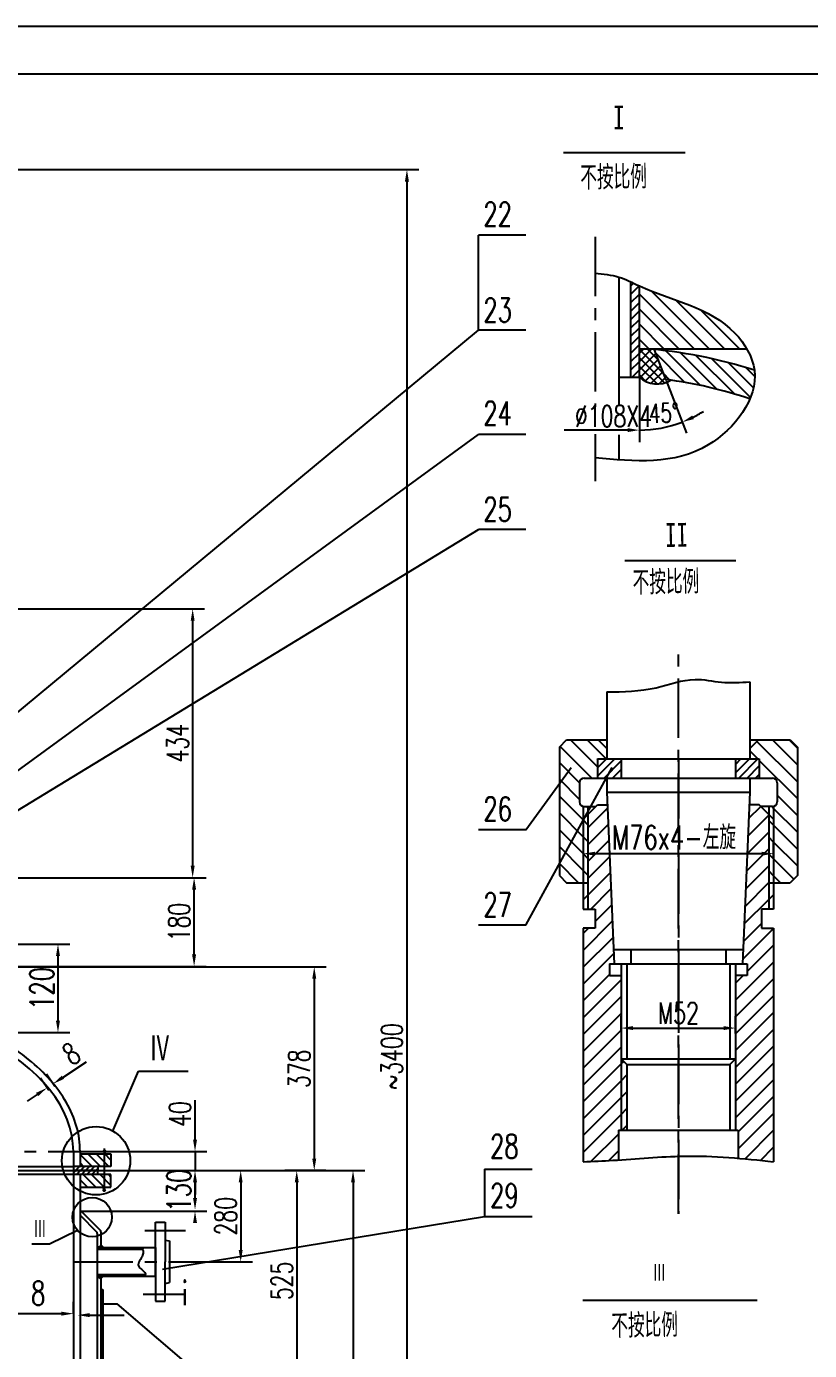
# Model space of a CAD drawing. Extents: x 0 to 594, y 0 to 841.
# Drawn here: x 229.7 to 394.2, y 562.9 to 841 of the extents above; entities that cross this region are included whole.
import ezdxf
from ezdxf.enums import TextEntityAlignment as Align

# ---------------------------------------------------------------- set-up
doc = ezdxf.new("R2010")
doc.units = 0
doc.header["$LTSCALE"] = 10
doc.header["$MEASUREMENT"] = 0
doc.linetypes.add('CENTER', pattern=[2, 1.25, -0.25, 0.25, -0.25])
doc.layers.get('0').update_dxf_attribs({"linetype": 'CONTINUOUS'})
doc.layers.get('DEFPOINTS').update_dxf_attribs({"linetype": 'CONTINUOUS'})
for name, color, linetype in [('CC', 7, 'CONTINUOUS'), ('CENTER', 1, 'CENTER'), ('DIM', 4, 'CONTINUOUS'), ('FULL', 7, 'CONTINUOUS'), ('LAYER1', 1, 'CENTER'), ('THIN', 3, 'CONTINUOUS')]:
    doc.layers.add(name, color=color, linetype=linetype)
doc.styles.add('HZ', font='ROMANS.shx', dxfattribs={"width": 0.75, "bigfont": 'HZTXT.shx'})
doc.styles.add('HZ4', font='romans.shx', dxfattribs={"width": 0.7, "height": 4, "bigfont": 'hztxt.shx'})
doc.styles.add('HZ5', font='romans.shx', dxfattribs={"width": 0.7, "height": 5, "bigfont": 'hztxt.shx'})
doc.styles.add('RMO4', font='romans.shx', dxfattribs={"width": 0.7, "height": 4.5})
doc.styles.get("Standard").update_dxf_attribs({"font": 'SIMFANG.TTF', "width": 0.7, "height": 5})
doc.dimstyles.get("Standard").update_dxf_attribs({"dimtxt": 0.18, "dimasz": 0.18, "dimexe": 0.18, "dimexo": 0.0625, "dimgap": 0.09, "dimtad": 0, "dimtih": 1, "dimtoh": 1, "dimdec": 4, "dimzin": 0, "dimdsep": 46, "dimtxsty": 'Standard', "dimcen": 0.09, "dimadec": 0, "dimazin": 0, "dimtfac": 1, "dimtdec": 4, "dimtofl": 0, "dimtmove": 0, "dimatfit": 3, "dimfxl": 1, "dimtolj": 1, "dimtzin": 0, "dimarcsym": 0})

# ---------------------------------------------------------------- blocks, each defined once
blk = doc.blocks.new('*D2')
at = {"color": 4, "linetype": 'ByBlock'}
for p, q in [((237.37, 620.24), (242.31, 623.53)), ((235.68, 618.28), (233.91, 620.94)), ((234.42, 617.44), (232.65, 620.1)), ((231.95, 616.63), (229.87, 615.25))]:
    blk.add_line(p, q, dxfattribs=at)
for points in [[(237.14, 620.59), (237.6, 619.9), (235.29, 618.86)], [(231.72, 616.98), (232.18, 616.29), (234.03, 618.02)]]:
    blk.add_solid(points, dxfattribs=at)
at = {"layer": 'DEFPOINTS', "color": 0, "linetype": 'ByBlock'}
for p in [(235.29, 618.86), (235.71, 618.23), (234.45, 617.39)]:
    blk.add_point(p, dxfattribs=at)
at = {"color": 3, "linetype": 'ByBlock', "insert": (239.14, 625.2), "char_height": 4.5, "attachment_point": 5, "rotation": 33.6611, "style": 'RMO4'}
blk.add_mtext('\\A1;8', dxfattribs=at)
blk = doc.blocks.new('*D3')
at = {"color": 4, "linetype": 'ByBlock'}
for p, q in [((224.73, 648.2), (238.84, 648.2)), ((236.34, 645.7), (236.34, 632.15)), ((218.64, 629.65), (238.84, 629.65))]:
    blk.add_line(p, q, dxfattribs=at)
for points in [[(235.92, 645.7), (236.76, 645.7), (236.34, 648.2)], [(235.92, 632.15), (236.76, 632.15), (236.34, 629.65)]]:
    blk.add_solid(points, dxfattribs=at)
at = {"layer": 'DEFPOINTS', "color": 0, "linetype": 'ByBlock'}
for p in [(224.67, 648.2), (218.58, 629.65), (236.34, 629.65)]:
    blk.add_point(p, dxfattribs=at)
at = {"color": 3, "linetype": 'ByBlock', "insert": (232.94, 638.92), "char_height": 5, "attachment_point": 5, "rotation": 90, "style": 'RMO4'}
blk.add_mtext('\\A1;120', dxfattribs=at)
blk = doc.blocks.new('*D4')
at = {"color": 4, "linetype": 'ByBlock'}
for p, q in [((265.13, 607.15), (265.13, 615.42)), ((244.19, 604.65), (267.63, 604.65)), ((239.64, 600.65), (267.63, 600.65)), ((265.13, 598.15), (265.13, 595.65))]:
    blk.add_line(p, q, dxfattribs=at)
for points in [[(264.72, 607.15), (265.55, 607.15), (265.13, 604.65)], [(264.72, 598.15), (265.55, 598.15), (265.13, 600.65)]]:
    blk.add_solid(points, dxfattribs=at)
at = {"layer": 'DEFPOINTS', "color": 0, "linetype": 'ByBlock'}
for p in [(244.13, 604.65), (265.13, 604.65), (239.58, 600.65)]:
    blk.add_point(p, dxfattribs=at)
at = {"color": 3, "linetype": 'ByBlock', "insert": (261.98, 612.54), "char_height": 4.5, "attachment_point": 5, "rotation": 90, "style": 'RMO4'}
blk.add_mtext('\\A1;40', dxfattribs=at)
blk = doc.blocks.new('*D5')
at = {"color": 4, "linetype": 'ByBlock'}
for p, q in [((267.7, 600.65), (277.23, 600.65)), ((274.73, 598.15), (274.73, 583.97)), ((266.84, 581.47), (277.23, 581.47))]:
    blk.add_line(p, q, dxfattribs=at)
for points in [[(274.31, 598.15), (275.14, 598.15), (274.73, 600.65)], [(274.31, 583.97), (275.14, 583.97), (274.73, 581.47)]]:
    blk.add_solid(points, dxfattribs=at)
at = {"layer": 'DEFPOINTS', "color": 0, "linetype": 'ByBlock'}
for p in [(267.63, 600.65), (266.78, 581.47), (274.73, 581.47)]:
    blk.add_point(p, dxfattribs=at)
at = {"color": 3, "linetype": 'ByBlock', "insert": (271.58, 591.06), "char_height": 4.5, "attachment_point": 5, "rotation": 90, "style": 'RMO4'}
blk.add_mtext('\\A1;280', dxfattribs=at)
blk = doc.blocks.new('*D12')
at = {"color": 4, "linetype": 'ByBlock'}
for p, q in [((292.62, 600.65), (284, 600.65)), ((286.5, 598.15), (286.5, 555.15)), ((266.34, 552.65), (289, 552.65))]:
    blk.add_line(p, q, dxfattribs=at)
for points in [[(286.08, 598.15), (286.92, 598.15), (286.5, 600.65)], [(286.08, 555.15), (286.92, 555.15), (286.5, 552.65)]]:
    blk.add_solid(points, dxfattribs=at)
at = {"layer": 'DEFPOINTS', "color": 0, "linetype": 'ByBlock'}
for p in [(292.69, 600.65), (266.28, 552.65), (286.5, 552.65)]:
    blk.add_point(p, dxfattribs=at)
at = {"color": 3, "linetype": 'ByBlock', "insert": (283.35, 577.48), "char_height": 4.5, "attachment_point": 5, "rotation": 90, "style": 'RMO4'}
blk.add_mtext('\\A1;525', dxfattribs=at)
blk = doc.blocks.new('*D16')
at = {"color": 4, "linetype": 'ByBlock'}
for p, q in [((191.79, 643.46), (292.68, 643.46)), ((290.18, 640.96), (290.18, 603.15)), ((236.83, 600.65), (292.68, 600.65))]:
    blk.add_line(p, q, dxfattribs=at)
for points in [[(289.77, 640.96), (290.6, 640.96), (290.18, 643.46)], [(289.77, 603.15), (290.6, 603.15), (290.18, 600.65)]]:
    blk.add_solid(points, dxfattribs=at)
at = {"layer": 'DEFPOINTS', "color": 0, "linetype": 'ByBlock'}
for p in [(191.72, 643.46), (236.77, 600.65), (290.18, 600.65)]:
    blk.add_point(p, dxfattribs=at)
at = {"color": 3, "linetype": 'ByBlock', "insert": (287.03, 622.05), "char_height": 4.5, "attachment_point": 5, "rotation": 90, "style": 'RMO4'}
blk.add_mtext('\\A1;378', dxfattribs=at)
blk = doc.blocks.new('*D17')
at = {"color": 4, "linetype": 'ByBlock'}
for p, q in [((239.58, 570.66), (239.58, 573.1)), ((99.58, 570.87), (99.58, 568.1)), ((102.08, 570.6), (237.08, 570.6))]:
    blk.add_line(p, q, dxfattribs=at)
for points in [[(102.08, 571.01), (102.08, 570.18), (99.58, 570.6)], [(237.08, 571.01), (237.08, 570.18), (239.58, 570.6)]]:
    blk.add_solid(points, dxfattribs=at)
at = {"layer": 'DEFPOINTS', "color": 0, "linetype": 'ByBlock'}
for p in [(99.58, 570.93), (239.58, 570.6), (239.58, 570.6)]:
    blk.add_point(p, dxfattribs=at)
at = {"color": 3, "linetype": 'ByBlock', "insert": (169.58, 573.75), "char_height": 4.5, "attachment_point": 5, "style": 'RMO4'}
blk.add_mtext('\\A1;∅1200', dxfattribs=at)
blk = doc.blocks.new('*D55')
at = {"color": 0, "linetype": 'ByBlock'}
for p, q in [((352.84, 562.31), (352.84, 565.19)), ((376.84, 561.56), (376.84, 565.19)), ((355.34, 562.69), (374.34, 562.69))]:
    blk.add_line(p, q, dxfattribs=at)
for points in [[(355.34, 563.11), (355.34, 562.27), (352.84, 562.69)], [(374.34, 563.11), (374.34, 562.27), (376.84, 562.69)]]:
    blk.add_solid(points, dxfattribs=at)
at = {"layer": 'DEFPOINTS', "color": 0, "linetype": 'ByBlock'}
for p in [(352.84, 562.25), (376.84, 562.69), (376.84, 561.5)]:
    blk.add_point(p, dxfattribs=at)
at = {"color": 0, "linetype": 'ByBlock', "insert": (364.84, 565.84), "char_height": 4.5, "attachment_point": 5, "style": 'RMO4'}
blk.add_mtext('\\A1;M52', dxfattribs=at)
blk = doc.blocks.new('*D56')
at = {"color": 0, "linetype": 'ByBlock'}
for p, q in [((346.67, 667.56), (346.67, 664.73)), ((386.67, 666.58), (386.67, 669.73)), ((349.17, 667.23), (384.17, 667.23))]:
    blk.add_line(p, q, dxfattribs=at)
for points in [[(349.17, 667.64), (349.17, 666.81), (346.67, 667.23)], [(384.17, 667.64), (384.17, 666.81), (386.67, 667.23)]]:
    blk.add_solid(points, dxfattribs=at)
at = {"layer": 'DEFPOINTS', "color": 0, "linetype": 'ByBlock'}
for p in [(346.67, 667.63), (386.67, 667.23), (386.67, 666.52)]:
    blk.add_point(p, dxfattribs=at)
at = {"color": 0, "linetype": 'ByBlock', "insert": (365.77, 670.63), "char_height": 5, "attachment_point": 5, "style": 'HZ5'}
blk.add_mtext('\\A1;M76x4-左旋', dxfattribs=at)
blk = doc.blocks.new('*D90')
at = {"color": 4, "linetype": 'ByBlock'}
for p, q in [((265.2, 600.65), (300.83, 600.65)), ((298.33, 598.15), (298.33, 500.15)), ((265.33, 497.65), (300.83, 497.65))]:
    blk.add_line(p, q, dxfattribs=at)
for points in [[(297.91, 598.15), (298.74, 598.15), (298.33, 600.65)], [(297.91, 500.15), (298.74, 500.15), (298.33, 497.65)]]:
    blk.add_solid(points, dxfattribs=at)
at = {"layer": 'DEFPOINTS', "color": 0, "linetype": 'ByBlock'}
for p in [(265.13, 600.65), (265.27, 497.65), (298.33, 497.65)]:
    blk.add_point(p, dxfattribs=at)
at = {"color": 3, "linetype": 'ByBlock', "insert": (295.18, 549.15), "char_height": 4.5, "attachment_point": 5, "rotation": 90, "style": 'RMO4'}
blk.add_mtext('\\A1;1200', dxfattribs=at)
blk = doc.blocks.new('*D95')
at = {"color": 4, "linetype": 'ByBlock'}
for p, q in [((191.72, 662.18), (267.44, 662.18)), ((264.94, 646.05), (264.94, 659.68)), ((191.72, 643.55), (267.44, 643.55))]:
    blk.add_line(p, q, dxfattribs=at)
for points in [[(264.52, 659.68), (265.36, 659.68), (264.94, 662.18)], [(264.52, 646.05), (265.36, 646.05), (264.94, 643.55)]]:
    blk.add_solid(points, dxfattribs=at)
at = {"layer": 'DEFPOINTS', "color": 0, "linetype": 'ByBlock'}
for p in [(191.66, 662.18), (264.94, 662.18), (191.66, 643.55)]:
    blk.add_point(p, dxfattribs=at)
at = {"color": 3, "linetype": 'ByBlock', "insert": (261.79, 652.86), "char_height": 4.5, "attachment_point": 5, "rotation": 90, "style": 'RMO4'}
blk.add_mtext('\\A1;180', dxfattribs=at)
blk = doc.blocks.new('*D96')
at = {"color": 4, "linetype": 'ByBlock'}
for p, q in [((187.62, 718.65), (267.14, 718.65)), ((264.64, 664.68), (264.64, 716.15)), ((219.85, 662.18), (267.14, 662.18))]:
    blk.add_line(p, q, dxfattribs=at)
for points in [[(264.22, 716.15), (265.05, 716.15), (264.64, 718.65)], [(264.22, 664.68), (265.05, 664.68), (264.64, 662.18)]]:
    blk.add_solid(points, dxfattribs=at)
at = {"layer": 'DEFPOINTS', "color": 0, "linetype": 'ByBlock'}
for p in [(187.55, 718.65), (264.64, 718.65), (219.79, 662.18)]:
    blk.add_point(p, dxfattribs=at)
at = {"color": 3, "linetype": 'ByBlock', "insert": (261.49, 690.42), "char_height": 4.5, "attachment_point": 5, "rotation": 90, "style": 'RMO4'}
blk.add_mtext('\\A1;434', dxfattribs=at)
blk = doc.blocks.new('*D97')
at = {"color": 4, "linetype": 'ByBlock'}
for p, q in [((169.64, 810.93), (312.15, 810.93)), ((309.65, 808.43), (309.65, 440.69)), ((152.01, 438.19), (312.15, 438.19))]:
    blk.add_line(p, q, dxfattribs=at)
for points in [[(309.23, 808.43), (310.07, 808.43), (309.65, 810.93)], [(309.23, 440.69), (310.07, 440.69), (309.65, 438.19)]]:
    blk.add_solid(points, dxfattribs=at)
at = {"layer": 'DEFPOINTS', "color": 0, "linetype": 'ByBlock'}
for p in [(169.58, 810.93), (151.95, 438.19), (309.65, 438.19)]:
    blk.add_point(p, dxfattribs=at)
at = {"color": 3, "linetype": 'ByBlock', "insert": (306.5, 624.56), "char_height": 4.5, "attachment_point": 5, "rotation": 90, "style": 'RMO4'}
blk.add_mtext('\\A1;~3400', dxfattribs=at)

msp = doc.modelspace()

# ---------------------------------------------------------------- hatches: boundary and pattern name
at = {"layer": 'THIN'}
h = msp.add_hatch(dxfattribs=at)
h.set_pattern_fill('ANSI31', color=256, scale=10, style=0)
h.set_pattern_definition([(45, (0, 55.0507), (-0.8838835, 0.8838835), [])])
edge = h.paths.add_edge_path()
edge.add_line((356.63591, 767.32455), (358.4939, 767.32455))
edge.add_line((358.4939, 767.32455), (358.4939, 786.50448))
edge.add_spline(control_points=[(358.4939, 786.50448), (357.86947, 786.78906), (357.25375, 787.08843), (356.63591, 787.37363)], knot_values=[7.70363349, 7.70363349, 7.70363349, 7.70363349, 9.73878797, 9.73878797, 9.73878797, 9.73878797], degree=3, periodic=0)
edge.add_line((356.63591, 787.37363), (356.63591, 767.32455))
h = msp.add_hatch(dxfattribs=at)
h.set_pattern_fill('ANSI31', color=256, scale=18, angle=90, style=0)
h.set_pattern_definition([(135, (0, 55.0507), (-1.59099, -1.59099), [])])
edge = h.paths.add_edge_path()
edge.add_spline(control_points=[(381.03492, 773.30539), (380.33925, 774.50388), (374.68103, 781.79792), (365.34776, 783.38092), (358.4939, 786.50448)], knot_values=[9.73878797, 9.73878797, 9.73878797, 9.73878797, 13.781179512, 36.119424447, 36.119424447, 36.119424447, 36.119424447], degree=3, periodic=0)
edge.add_line((358.4939, 786.50448), (358.4939, 773.30539))
edge.add_line((358.4939, 773.30539), (381.03492, 773.30539))
h = msp.add_hatch(dxfattribs=at)
h.set_pattern_fill('ANSI37', color=256, scale=10, angle=90, style=0)
h.set_pattern_definition([(135, (0, 55.0507), (-0.8838835, -0.8838835), []), (225, (0, 55.0507), (0.8838835, -0.8838835), [])])
h.paths.add_polyline_path([(358.4939, 767.32455, 0.329810765), (365.06658, 766.68558, 0.002864996), (364.02159, 766.82529), (361.57737, 773.13317, 0.005251423), (359.52612, 773.30539), (358.4939, 773.30539)])
h = msp.add_hatch(dxfattribs=at)
h.set_pattern_fill('ANSI31', color=256, scale=15, angle=90, style=0)
h.set_pattern_definition([(135, (0, 55.0507), (-1.325825, -1.325825), [])])
edge = h.paths.add_edge_path()
edge.add_line((361.57737, 773.13317), (364.02159, 766.82529))
edge.add_arc((352.35335, 675.56987), 91.99837, 71.3992466, 82.7135008, ccw=False)
edge.add_spline(control_points=[(381.69824, 762.76263), (382.52265, 764.72012), (382.90168, 766.76424), (382.64777, 768.7682)], knot_values=[40.935110323, 40.935110323, 40.935110323, 40.935110323, 47.093634321, 47.093634321, 47.093634321, 47.093634321], degree=3, periodic=0)
edge.add_arc((352.35335, 675.56987), 97.99837, 71.9930811, 84.5990867)
h = msp.add_hatch(dxfattribs=at)
h.set_pattern_fill('ANSI31', color=256, scale=10, style=0)
h.set_pattern_definition([(45, (12.1325, -23.5265), (-0.8838835, 0.8838835), [])])
h.paths.add_polyline_path([(349.67343, 683.11893), (354.67343, 683.11893), (354.67343, 687.11893), (349.67343, 687.11893)])
h.paths.add_polyline_path([(378.67343, 687.11893), (378.67343, 683.11893), (383.67343, 683.11893), (383.67343, 687.11893)])
h = msp.add_hatch(dxfattribs=at)
h.set_pattern_fill('ANSI31', color=256, scale=10, angle=90, style=0)
h.paths.add_polyline_path([(246.04053, 604.14619), (240.98033, 604.14619), (240.98033, 601.48862), (244.74166, 601.48862), (246.04053, 601.48862)])
h.paths.add_polyline_path([(247.472, 604.14619), (246.04053, 604.14619), (246.04053, 601.48862), (247.472, 601.48862)])
h.paths.add_polyline_path([(246.04053, 599.81871), (244.74166, 599.81871), (240.98033, 599.81871), (240.98033, 597.16114), (246.04053, 597.16114)])
h.paths.add_polyline_path([(247.472, 599.81871), (246.04053, 599.81871), (246.04053, 597.16114), (247.472, 597.16114)])
h = msp.add_hatch(dxfattribs=at)
h.set_pattern_fill('ANSI31', color=256, scale=6, style=0)
h.paths.add_polyline_path([(244.74166, 601.48862), (239.58033, 601.48862), (239.58033, 600.76382), (244.74166, 600.65367)])
h.paths.add_polyline_path([(244.74166, 600.65367), (239.58033, 600.76382), (239.58033, 599.81871), (244.74166, 599.81871)])

# ---------------------------------------------------------------- linework, layer by layer
at = {"color": 4, "linetype": 'ByBlock'}
for p, q in [((358.4939, 767.26205), (358.4939, 753.70463)), ((364.09045, 766.64756), (368.38879, 755.55468)), ((241.04283, 600.65367), (267.63279, 600.65367)), ((265.13279, 594.88504), (265.13279, 598.15367)), ((241.07305, 592.14039), (267.63279, 592.14039))]:
    msp.add_line(p, q, dxfattribs=at)
for p, q in [((240.98033, 604.14619), (247.472, 604.14619)), ((245.7848, 604.90789), (246.29627, 604.39694)), ((246.29627, 604.95899), (245.83595, 604.44803)), ((247.472, 604.14619), (247.472, 601.48862)), ((172.83033, 601.48862), (239.58033, 601.48862)), ((244.74166, 601.48862), (239.58033, 601.48862)), ((247.472, 601.48862), (244.74166, 601.48862)), ((244.74166, 601.48862), (244.74166, 600.65367)), ((239.58033, 599.81871), (172.83033, 599.81871)), ((244.74166, 600.65367), (239.58033, 600.76382)), ((244.74166, 599.81871), (239.58033, 599.81871)), ((244.74166, 599.81871), (244.74166, 600.65367)), ((247.472, 599.81871), (244.74166, 599.81871)), ((247.472, 597.16114), (247.472, 599.81871)), ((240.98033, 597.16114), (247.472, 597.16114)), ((245.7848, 596.39944), (246.29627, 596.91039)), ((246.29627, 596.34834), (245.83595, 596.8593))]:
    msp.add_line(p, q)
for start, end in [(296.9388886, 302.6971015), (270, 291.1806757)]:
    msp.add_arc((358.4939, 781.09078), 24.88615, start, end, dxfattribs=at)
for points in [[(369.93819, 758.52455), (369.59845, 759.28549), (367.48552, 757.8858)], [(264.71613, 598.15367), (265.54946, 598.15367), (265.13279, 600.65367)], [(264.71613, 594.88504), (265.54946, 594.88504), (265.13279, 592.38504)], [(264.71613, 589.64039), (265.54946, 589.64039), (265.13279, 592.14039)]]:
    msp.add_solid(points, dxfattribs=at)
at = {"layer": 'CENTER', "ltscale": 15}
msp.add_line((246.04053, 605.31665), (246.04053, 596.22172), dxfattribs=at)
at = {"layer": 'DEFPOINTS', "color": 0, "linetype": 'ByBlock'}
for p in [(358.4939, 786.50448), (361.59055, 773.09915), (358.4939, 767.32455), (364.06787, 766.70584), (364.56516, 756.95657), (240.98033, 600.65367), (265.13279, 600.65367), (240.98033, 592.38504), (241.01055, 592.14039), (265.13279, 592.14039)]:
    msp.add_point(p, dxfattribs=at)
at = {"layer": 'DIM', "color": 7}
for p, q in [((334.6633, 797.17294), (324.6633, 797.17294)), ((334.6633, 777.17294), (324.6633, 777.17294)), ((334.6633, 755.3171), (324.6633, 755.3171)), ((334.6633, 735.3171), (324.6633, 735.3171)), ((334.6633, 672.23012), (324.6633, 672.23012)), ((334.6633, 652.23012), (324.6633, 652.23012)), ((253.25221, 621.56172), (263.67691, 621.56172)), ((234.53158, 585.18222), (230.84439, 585.18222))]:
    msp.add_line(p, q, dxfattribs=at)
at = {"layer": 'DIM'}
for p, q in [((324.6633, 777.17294), (324.6633, 797.17294)), ((190.73422, 666.14077), (324.6633, 777.17294)), ((181.97824, 651.14763), (324.6633, 755.3171)), ((187.60709, 651.77234), (324.6633, 735.3171)), ((334.6633, 672.23012), (344.18612, 685.34958)), ((334.6633, 652.23012), (352.75667, 685.34958)), ((247.81159, 608.82097), (253.25221, 621.56172)), ((265.13279, 604.65367), (265.13279, 600.65367)), ((325.96853, 600.98304), (325.96853, 590.98304)), ((258.28037, 579.96421), (325.96853, 590.98304)), ((240.46389, 588.09607), (234.53158, 585.18222))]:
    msp.add_line(p, q, dxfattribs=at)
at = {"layer": 'DIM', "color": 4}
msp.add_line((242.97967, 570.29224), (250.2144, 570.29224), dxfattribs=at)
at = {"layer": 'DIM'}
msp.add_circle((244.35923, 602.71506), 7.18145, dxfattribs=at)
at = {"layer": 'DIM', "color": 7}
msp.add_arc((362.2119, 771.44529), 5.55014, 227.9412138, 301.3578524, dxfattribs=at)
at = {"layer": 'DIM'}
msp.add_spline([(349.20395, 789.18555), (354.15859, 788.3606), (358.4939, 786.50448), (378.5189, 776.60516), (382.64777, 768.7682), (372.94494, 753.09427), (349.20395, 750.4132)], degree=3, dxfattribs=at)
at = {"layer": 'DIM', "color": 4}
msp.add_solid([(242.97967, 569.87557), (242.97967, 570.7089), (240.47967, 570.29224)], dxfattribs=at)
at = {"layer": 'FULL'}
for p, q in [((584, 831), (25, 831)), ((342.55873, 814.54571), (368.10957, 814.54571)), ((354.15859, 788.3606), (354.15859, 761.57758)), ((356.63591, 787.37363), (356.63591, 767.32455)), ((358.4939, 767.32455), (358.4939, 786.50448)), ((358.4939, 773.30539), (381.03492, 773.30539)), ((361.59055, 773.09915), (364.06787, 766.70584)), ((354.15859, 767.32455), (358.4939, 767.32455)), ((354.15859, 755.22738), (354.15859, 749.96861)), ((355.40769, 728.79566), (378.73941, 728.79566)), ((351.67343, 701.22092), (351.67343, 687.11893)), ((381.67343, 703.33417), (381.67343, 687.11893)), ((341.67343, 689.61893), (343.17343, 691.11893)), ((343.17343, 691.11893), (351.67343, 691.11893)), ((349.86104, 691.11893), (351.67343, 689.30655)), ((383.48582, 691.11893), (381.67343, 689.30655)), ((381.67343, 691.11893), (390.17343, 691.11893)), ((390.17343, 691.11893), (391.67343, 689.61893)), ((341.67343, 689.61893), (341.67343, 662.61893)), ((349.67343, 687.11893), (349.67343, 683.11893)), ((349.67343, 687.11893), (383.67343, 687.11893)), ((354.67343, 687.11893), (354.67343, 683.11893)), ((378.67343, 687.11893), (378.67343, 683.11893)), ((383.67343, 687.11893), (383.67343, 683.11893)), ((391.67343, 689.61893), (391.67343, 662.61893)), ((345.91424, 682.11893), (345.91424, 678.10329)), ((346.91424, 683.11893), (386.43262, 683.11893)), ((351.67343, 683.11893), (351.67343, 680.11893)), ((381.67343, 683.11893), (381.67343, 680.11893)), ((387.43262, 682.11893), (387.43262, 678.10329)), ((351.67343, 680.11893), (353.17343, 644.11893)), ((351.67343, 680.11893), (381.67343, 680.11893)), ((381.67343, 680.11893), (380.17343, 644.11893)), ((346.67343, 674.49319), (349.66551, 677.48527)), ((346.91424, 677.10329), (349.28353, 677.10329)), ((347.67343, 677.10329), (347.67343, 661.11893)), ((349.66551, 677.48527), (351.85697, 677.48527)), ((383.68135, 677.48527), (381.48989, 677.48527)), ((386.67343, 674.49319), (383.68135, 677.48527)), ((386.43262, 677.10329), (384.06333, 677.10329)), ((385.67343, 677.10329), (385.67343, 661.11893)), ((341.67343, 662.61893), (343.17343, 661.11893)), ((391.67343, 662.61893), (390.17343, 661.11893)), ((343.17343, 661.11893), (347.67343, 661.11893)), ((346.67343, 661.11893), (346.67343, 655.56818)), ((385.67343, 661.11893), (390.17343, 661.11893)), ((386.67343, 661.11893), (386.67343, 655.56818)), ((346.67343, 655.56818), (349.21677, 655.56818)), ((349.21677, 655.56818), (349.21677, 651.57377)), ((386.67343, 655.56818), (384.13009, 655.56818)), ((384.13009, 655.56818), (384.13009, 651.57377)), ((346.67343, 651.57377), (346.67343, 602.50918)), ((349.21677, 651.57377), (346.67343, 651.57377)), ((384.13009, 651.57377), (386.67343, 651.57377)), ((386.67343, 651.57377), (386.67343, 602.47999)), ((353.02827, 647.11893), (380.31859, 647.11893)), ((356.67343, 647.11893), (356.67343, 644.11893)), ((376.67343, 647.11893), (376.67343, 644.11893)), ((352.21215, 644.11893), (352.21215, 641.61099)), ((352.21215, 644.11893), (381.13471, 644.11893)), ((354.67343, 644.11893), (354.67343, 624.11893)), ((378.67343, 644.11893), (378.67343, 624.11893)), ((381.13471, 644.11893), (381.13471, 641.61099)), ((352.21215, 641.61099), (354.67343, 641.61099)), ((381.13471, 641.61099), (378.67343, 641.61099)), ((354.67343, 624.11893), (355.87343, 622.91893)), ((354.67343, 624.11893), (378.67343, 624.11893)), ((377.47343, 622.91893), (378.67343, 624.11893)), ((355.87343, 622.91893), (377.47343, 622.91893)), ((355.87343, 622.91893), (355.87343, 609.11893)), ((377.47343, 622.91893), (377.47343, 609.11893)), ((354.07343, 609.11893), (354.07343, 602.92464)), ((354.07343, 609.11893), (379.27343, 609.11893)), ((379.27343, 609.11893), (379.27343, 603.29965)), ((239.58033, 604.65367), (239.58033, 493.65367)), ((240.98033, 604.65367), (240.98033, 601.48862)), ((325.96853, 600.98304), (335.96853, 600.98304)), ((172.83033, 600.65367), (240.98033, 600.65367)), ((239.58033, 600.65367), (239.58033, 592.65367)), ((239.58033, 600.65367), (239.58033, 575.65367)), ((240.98033, 599.81871), (240.98033, 493.65367)), ((239.58033, 592.65367), (239.58033, 592.65367)), ((240.94265, 592.42272), (245.23388, 588.13148)), ((240.98033, 591.25367), (244.43388, 587.80011)), ((256.86101, 581.48843), (256.86101, 589.78843)), ((256.86101, 589.78843), (258.86101, 589.78843)), ((258.86101, 589.78843), (258.86101, 581.48843)), ((325.96853, 590.98304), (335.96853, 590.98304)), ((244.58033, 587.44656), (244.58033, 493.65367)), ((245.38033, 587.77793), (245.38033, 584.48843)), ((244.58033, 584.49037), (245.4861, 584.94375)), ((244.58369, 584.48843), (256.86101, 584.48843)), ((244.58369, 584.13843), (254.1618, 584.13843)), ((245.4861, 584.94375), (245.93898, 584.49037)), ((256.86101, 584.48843), (256.86101, 581.48843)), ((258.8909, 586.03535), (259.77328, 585.85868)), ((259.77328, 585.85868), (259.77328, 577.11818)), ((256.86101, 581.48843), (256.86101, 573.18843)), ((256.86101, 578.48843), (256.86101, 581.48843)), ((258.86101, 573.18843), (258.86101, 581.48843)), ((244.58033, 578.83843), (254.70149, 578.83843)), ((244.58033, 578.48843), (256.86101, 578.48843)), ((244.58033, 578.48843), (245.36233, 578.48843)), ((244.58033, 578.48843), (245.36233, 577.98939)), ((245.36233, 577.98939), (245.8587, 578.48521)), ((245.38033, 578.48843), (245.38033, 493.65367)), ((258.8909, 576.94151), (259.77328, 577.11818)), ((245.38033, 575.65367), (245.78033, 575.65367)), ((245.78033, 575.65367), (245.78033, 550.65367)), ((245.78033, 575.65367), (245.78033, 572.65367)), ((256.86101, 573.18843), (258.86101, 573.18843)), ((245.78033, 572.65367), (248.78033, 572.65367)), ((266.28033, 557.65367), (248.78033, 572.65367))]:
    msp.add_line(p, q, dxfattribs=at)
at = {"layer": 'FULL', "color": 4}
msp.add_line((355.9939, 756.20463), (342.66229, 756.20463), dxfattribs=at)
at = {"layer": 'FULL', "color": 3}
msp.add_circle((243.51489, 590.87435), 4.12644, dxfattribs=at)
at = {"layer": 'FULL'}
for centre, radius, start, end in [((352.35335, 675.56987), 97.99837, 71.9930811, 85.8026132), ((352.35335, 675.56987), 91.99837, 71.3992466, 82.7135008), ((346.91424, 682.11893), 1, 90, 180), ((386.43262, 682.11893), 1, 0, 90), ((346.91424, 678.10329), 1, 180, 270), ((386.43262, 678.10329), 1, 270, 360), ((244.08033, 587.44656), 0.5, 0, 45), ((244.88033, 587.77793), 0.5, 0, 45)]:
    msp.add_arc(centre, radius, start, end, dxfattribs=at)
msp.add_ellipse((169.58033, 604.65367), major_axis=(-70, 0), ratio=0.5, start_param=3.141592654, end_param=4.640553871, dxfattribs=at)
msp.add_open_spline([(240.98033, 604.65367), (240.98033, 606.41685), (240.73251, 608.17966), (239.75474, 611.65046), (239.02537, 613.35828), (236.23352, 618.21511), (233.56232, 621.23736), (227.94291, 625.82975), (225.3968, 627.54492), (222.58033, 629.12908)], degree=3, knots=[3.1415926536, 3.1415926536, 3.1415926536, 3.1415926536, 3.281528143, 3.281528143, 3.4214636325, 3.4214636325, 3.6906565508, 3.6906565508, 3.8683308684, 3.8683308684, 3.8683308684, 3.8683308684], dxfattribs=at)
at = {"layer": 'FULL', "color": 4}
msp.add_solid([(355.9939, 756.6213), (355.9939, 755.78796), (358.4939, 756.20463)], dxfattribs=at)
at = {"layer": 'LAYER1'}
for p, q in [((250, 831), (250, 831)), ((349.20395, 796.81627), (349.20395, 761.124)), ((349.20395, 755.37857), (349.20395, 745.46354)), ((366.67343, 591.53514), (366.67343, 710.38761)), ((366.67343, 687.11893), (366.67343, 591.53514)), ((94.28076, 604.65367), (244.13089, 604.65367)), ((254.60823, 588.0508), (263.15757, 588.0508)), ((239.58033, 581.4713), (266.77545, 581.4713)), ((254.26626, 574.6992), (262.81559, 574.6992))]:
    msp.add_line(p, q, dxfattribs=at)
at = {"layer": 'LAYER1', "color": 7, "linetype": 'Continuous'}
msp.add_line((346.58642, 573.40412), (383.20049, 573.40412), dxfattribs=at)
at = {"layer": 'THIN'}
for p, q in [((594, 841), (0, 841)), ((349.67343, 685.45064), (344.00513, 691.11893)), ((351.54067, 687.11893), (347.54067, 691.11893)), ((391.67343, 682.34151), (383.19091, 690.82403)), ((391.67343, 685.87704), (386.43154, 691.11893)), ((391.67343, 689.41258), (389.96707, 691.11893)), ((348.4696, 683.11893), (341.82151, 689.76702)), ((383.36047, 687.11893), (381.67343, 688.80598)), ((345.91443, 682.13856), (341.67343, 686.37957)), ((391.67343, 678.80598), (383.67343, 686.80598)), ((345.91424, 678.60322), (341.67343, 682.84404)), ((383.82494, 683.11893), (383.67343, 683.27044)), ((346.67343, 674.3085), (341.67343, 679.3085)), ((391.67343, 675.27044), (387.43262, 679.51125)), ((346.67343, 677.10329), (346.67343, 661.11893)), ((347.67343, 676.84404), (347.41417, 677.10329)), ((347.67343, 672.63889), (351.81263, 676.7781)), ((381.443, 674.58866), (384.01048, 677.15614)), ((386.67343, 676.73491), (386.30505, 677.10329)), ((386.67343, 677.10329), (386.67343, 661.11893)), ((391.67343, 671.73491), (386.67343, 676.73491)), ((346.67343, 670.77297), (341.67343, 675.77297)), ((347.67343, 673.3085), (346.67343, 674.3085)), ((347.67343, 669.10336), (351.95405, 673.38398)), ((381.28928, 670.89941), (385.67343, 675.28356)), ((386.67343, 673.19937), (385.67343, 674.19937)), ((391.67343, 668.19937), (386.67343, 673.19937)), ((346.67343, 667.23743), (341.67343, 672.23743)), ((347.67343, 669.77297), (346.67343, 670.77297)), ((381.13556, 667.21016), (385.67343, 671.74802)), ((386.67343, 669.66384), (385.67343, 670.66384)), ((346.67343, 663.7019), (341.67343, 668.7019)), ((347.67343, 665.56783), (352.09547, 669.98987)), ((380.98184, 663.5209), (385.67343, 668.21249)), ((391.67343, 664.66384), (386.67343, 669.66384)), ((345.72086, 661.11893), (341.67343, 665.16637)), ((347.67343, 666.23743), (346.67343, 667.23743)), ((347.67343, 662.03229), (352.2369, 666.59576)), ((386.67343, 666.12831), (385.67343, 667.12831)), ((390.92812, 661.87362), (386.67343, 666.12831)), ((347.67343, 662.7019), (346.67343, 663.7019)), ((347.67343, 658.49676), (352.37832, 663.20165)), ((380.82813, 659.83165), (385.67343, 664.67695)), ((386.67343, 662.59277), (385.67343, 663.59277)), ((388.14727, 661.11893), (386.67343, 662.59277)), ((346.67343, 661.03229), (346.76007, 661.11893)), ((347.67343, 661.11893), (347.67343, 655.56818)), ((348.28038, 655.56818), (352.51974, 659.80753)), ((380.67441, 656.1424), (385.67343, 661.14142)), ((385.67343, 661.11893), (385.67343, 655.56818)), ((346.67343, 657.49676), (347.67343, 658.49676)), ((380.52069, 652.45314), (385.67343, 657.60589)), ((385.67343, 657.60589), (386.67343, 658.60589)), ((349.21677, 652.96903), (352.66116, 656.41342)), ((346.67343, 646.89016), (352.80258, 653.01931)), ((346.67343, 650.42569), (347.8215, 651.57377)), ((380.21325, 645.07464), (386.67343, 651.53482)), ((380.36697, 648.76389), (384.13009, 652.52701)), ((346.67343, 643.35462), (352.944, 649.6252)), ((346.67343, 639.81909), (353.08542, 646.23108)), ((381.13471, 642.46056), (386.67343, 647.99928)), ((355.87343, 644.11893), (355.87343, 624.11893)), ((377.47343, 644.11893), (377.47343, 624.11893)), ((378.67343, 636.46375), (386.67343, 644.46375)), ((346.67343, 636.28356), (352.21215, 641.82228)), ((346.67343, 632.74802), (354.67343, 640.74802)), ((378.67343, 639.99928), (380.28514, 641.61099)), ((378.67343, 632.92822), (386.67343, 640.92822)), ((346.67343, 629.21249), (354.67343, 637.21249)), ((378.67343, 629.39268), (386.67343, 637.39268)), ((346.67343, 625.67695), (354.67343, 633.67695)), ((378.67343, 625.85715), (386.67343, 633.85715)), ((346.67343, 622.14142), (354.67343, 630.14142)), ((378.67343, 622.32161), (386.67343, 630.32161)), ((346.67343, 618.60589), (354.67343, 626.60589)), ((378.67343, 618.78608), (386.67343, 626.78608)), ((346.67343, 615.07035), (354.67343, 623.07035)), ((354.67343, 624.11893), (354.67343, 609.11893)), ((354.67343, 623.07035), (355.19772, 623.59464)), ((378.67343, 624.11893), (378.67343, 609.11893)), ((378.67343, 615.25055), (386.67343, 623.25055)), ((354.67343, 619.53482), (355.87343, 620.73482)), ((346.67343, 611.53482), (354.67343, 619.53482)), ((378.67343, 611.71501), (386.67343, 619.71501)), ((346.67343, 607.99928), (354.67343, 615.99928)), ((354.67343, 615.99928), (355.87343, 617.19928)), ((379.27343, 608.77948), (386.67343, 616.17948)), ((346.67343, 604.46375), (354.67343, 612.46375)), ((354.67343, 612.46375), (355.87343, 613.66375)), ((379.27343, 605.24394), (386.67343, 612.64394)), ((354.86415, 609.11893), (355.87343, 610.12822)), ((348.31881, 602.57359), (354.07343, 608.32822)), ((380.69038, 603.12536), (386.67343, 609.10841)), ((352.03817, 602.75742), (354.07343, 604.79268)), ((383.90041, 602.79985), (386.67343, 605.57288))]:
    msp.add_line(p, q, dxfattribs=at)
for points, knots in [([(351.67343, 701.22092), (355.14222, 701.24484), (361.40208, 701.37602), (369.22746, 704.52115), (375.85124, 702.97854), (379.69189, 703.16146), (381.67343, 703.33417)], [0.772134474, 0.772134474, 0.772134474, 0.772134474, 11.135676751, 19.500887946, 25.082099759, 31.029909037, 31.029909037, 31.029909037, 31.029909037]), ([(346.67343, 602.50918), (348.76371, 602.58526), (355.82474, 602.91306), (369.16768, 604.22466), (380.40008, 603.23718), (386.67343, 602.47999)], [11.847355607, 11.847355607, 11.847355607, 11.847355607, 18.121882624, 33.04656402, 51.941739978, 51.941739978, 51.941739978, 51.941739978]), ([(254.01886, 584.48843), (254.27644, 583.96471), (254.45478, 582.69332), (252.33512, 580.61855), (254.79787, 579.4511), (254.73603, 578.75453), (254.57115, 578.48843)], [2.824481871, 2.824481871, 2.824481871, 2.824481871, 4.611750597, 7.023702971, 8.92462519, 10.068145713, 10.068145713, 10.068145713, 10.068145713])]:
    msp.add_open_spline(points, degree=3, knots=knots, dxfattribs=at)

# ---------------------------------------------------------------- texts
at = {"color": 3, "linetype": 'ByBlock', "attachment_point": 5}
for s, insert, char_height, rotation, style in [('\\A1;45°', (363.61973, 759.79776), 4, 2.4916147, 'HZ4'), ('130', (261.73279, 596.51935), 5, 90, 'RMO4')]:
    msp.add_mtext(s, dxfattribs=dict(at, insert=insert, char_height=char_height, rotation=rotation, style=style))
at = {"layer": 'CC', "color": 3, "style": 'HZ5', "width": 0.7}
for p in [(346.11582, 806.69293), (357.10548, 721.62813), (352.63252, 565.48642)]:
    msp.add_text('不按比例', height=5, rotation=1, dxfattribs=at).set_placement(p)
at = {"layer": 'CC', "color": 3, "width": 0.7}
msp.add_text('II', height=5, rotation=1, dxfattribs=at).set_placement((363.93655, 731.65409))
at = {"layer": 'DIM', "color": 3, "width": 0.7}
msp.add_text('I', height=5, dxfattribs=at).set_placement((352.97038, 819.3852))
at = {"layer": 'DIM', "style": 'HZ', "width": 0.75}
msp.add_text('Ⅳ', height=6, dxfattribs=at).set_placement((257.70777, 623.24935), align=Align.CENTER)
at = {"layer": 'DIM', "style": 'HZ4', "width": 0.7}
msp.add_text('Ⅲ', height=4, dxfattribs=at).set_placement((231.14053, 586.34915))
at = {"layer": 'DIM', "color": 3, "insert": (230.69764, 574.90774), "char_height": 5, "attachment_point": 4, "style": 'RMO4'}
msp.add_mtext('8', dxfattribs=at)
at = {"layer": 'FULL', "color": 3, "width": 0.7}
for s, height, style, p in [('%%C108X4', 4.5, 'RMO4', (344.93249, 756.89052)), ('Ⅲ', 4, 'HZ4', (361.289, 577.15935))]:
    msp.add_text(s, height=height, dxfattribs=dict(at, style=style)).set_placement(p)
at = {"layer": 'THIN', "style": 'RMO4', "width": 0.7}
for s, p in [('22', (325.70816, 799.07435)), ('23', (325.70816, 778.91761)), ('24', (325.70816, 757.21851)), ('25', (325.70816, 737.06177)), ('26', (325.70816, 674.13153)), ('27', (325.70816, 653.97479)), ('28', (327.11711, 603.24728)), ('29', (327.11711, 592.91049)), ('i', (262.38178, 572.39737))]:
    msp.add_text(s, height=5, dxfattribs=at).set_placement(p)

# ---------------------------------------------------------------- dimensions: what is measured, and where the dimension line sits
at = {"layer": 'DIM'}
for base, p1, p2, text, picture, middle in [((309.65, 438.18736), (169.58033, 810.92613), (151.95058, 438.18736), '~3400', '*D97', (306.5, 624.55675)), ((264.63764, 718.65447), (219.78638, 662.17607), (187.55441, 718.65447), '434', '*D96', (261.48764, 690.41527)), ((264.93994, 662.17607), (191.65537, 643.55348), (191.65537, 662.17607), '180', '*D95', (261.78994, 652.86477))]:
    dim = msp.add_linear_dim(base=base, p1=p1, p2=p2, angle=90, text=text, dimstyle='Standard', override={"dimasz": 2.5, "dimexe": 2.5, "dimgap": 0.9, "dimtad": 1, "dimtih": 0, "dimtoh": 0, "dimtxsty": 'RMO4', "dimclrd": 4, "dimclre": 4, "dimclrt": 3, "dimtofl": 1, "dimatfit": 0}, dxfattribs=at)
    dim.commit()
    dim.dimension.update_dxf_attribs({"geometry": picture, "text_midpoint": middle})
dim = msp.add_linear_dim(base=(386.67343, 667.22514), p1=(346.67343, 667.62595), p2=(386.67343, 666.51683), text='M76x4-左旋', dimstyle='Standard', override={"dimasz": 2.5, "dimexe": 2.5, "dimgap": 0.9, "dimtad": 1, "dimtih": 0, "dimtoh": 0, "dimdec": 0, "dimtxsty": 'HZ5', "dimtfac": 2}, dxfattribs=at)
dim.commit()
dim.dimension.update_dxf_attribs({"geometry": '*D56', "text_midpoint": (365.76504, 667.22514), "dimtype": 160})
dim = msp.add_linear_dim(base=(378.67343, 630.58646), p1=(354.67343, 630.14142), p2=(378.67343, 629.39268), text='M52', dimstyle='Standard', override={"dimasz": 2.5, "dimexe": 2.5, "dimgap": 0.9, "dimtad": 1, "dimtih": 0, "dimtoh": 0, "dimdec": 0, "dimtxsty": 'RMO4', "dimtfac": 2}, dxfattribs=at)
dim.commit()
dim.dimension.update_dxf_attribs({"geometry": '*D55', "text_midpoint": (366.67343, 630.58646), "dimtype": 160, "insert": (1.83712, 67.89588)})
at = {"layer": 'DIM', "linetype": 'Continuous'}
dim = msp.add_linear_dim(base=(298.32595, 497.65367), p1=(265.13279, 600.65367), p2=(265.26917, 497.65367), angle=90, text='1200', dimstyle='Standard', override={"dimasz": 2.5, "dimexe": 2.5, "dimgap": 0.9, "dimtad": 1, "dimtih": 0, "dimtoh": 0, "dimtxsty": 'RMO4', "dimclrd": 4, "dimclre": 4, "dimclrt": 3, "dimtofl": 1, "dimatfit": 0}, dxfattribs=at)
dim.commit()
dim.dimension.update_dxf_attribs({"geometry": '*D90', "text_midpoint": (295.17595, 549.15367)})
at = {"layer": 'DIM'}
dim = msp.add_linear_dim(base=(286.50014, 552.65367), p1=(292.6859, 600.65367), p2=(266.28033, 552.65367), angle=90, text='525', dimstyle='Standard', override={"dimasz": 2.5, "dimexe": 2.5, "dimgap": 0.9, "dimtad": 1, "dimtih": 0, "dimtoh": 0, "dimtxsty": 'RMO4', "dimclrd": 4, "dimclre": 4, "dimclrt": 3, "dimtofl": 1, "dimatfit": 0}, dxfattribs=at)
dim.commit()
dim.dimension.update_dxf_attribs({"geometry": '*D12', "text_midpoint": (286.50014, 577.47686), "dimtype": 160})
at = {"layer": 'FULL'}
dim = msp.add_linear_dim(base=(290.1824, 600.65367), p1=(191.72287, 643.45611), p2=(236.7668, 600.65367), angle=90, text='378', dimstyle='Standard', override={"dimasz": 2.5, "dimexe": 2.5, "dimgap": 0.9, "dimtad": 1, "dimtih": 0, "dimtoh": 0, "dimtxsty": 'RMO4', "dimclrd": 4, "dimclre": 4, "dimclrt": 3, "dimtofl": 1, "dimatfit": 0}, dxfattribs=at)
dim.commit()
dim.dimension.update_dxf_attribs({"geometry": '*D16', "text_midpoint": (287.0324, 622.05489)})
dim = msp.add_linear_dim(base=(239.58033, 570.59611), p1=(99.58033, 570.93466), p2=(239.58033, 570.59611), text='%%c1200', dimstyle='Standard', override={"dimasz": 2.5, "dimexe": 2.5, "dimgap": 0.9, "dimtad": 1, "dimtih": 0, "dimtoh": 0, "dimtxsty": 'RMO4', "dimclrd": 4, "dimclre": 4, "dimclrt": 3, "dimtofl": 1, "dimatfit": 0}, dxfattribs=at)
dim.commit()
dim.dimension.update_dxf_attribs({"geometry": '*D17', "text_midpoint": (169.58033, 573.74611)})
at = {"layer": 'THIN'}
for base, p1, p2, text, override, picture, middle in [((236.33956, 629.64866), (224.66914, 648.19589), (218.58033, 629.64866), '120', {"dimasz": 2.5, "dimexe": 2.5, "dimgap": 0.9, "dimtad": 1, "dimtih": 0, "dimtoh": 0, "dimtxsty": 'RMO4', "dimclrd": 4, "dimclre": 4, "dimclrt": 3, "dimatfit": 0}, '*D3', (232.93956, 638.92228)), ((265.13279, 604.65367), (239.58033, 600.65367), (244.13089, 604.65367), '40', {"dimasz": 2.5, "dimexe": 2.5, "dimgap": 0.9, "dimtad": 1, "dimtih": 0, "dimtoh": 0, "dimtxsty": 'RMO4', "dimclrd": 4, "dimclre": 4, "dimclrt": 3, "dimatfit": 0}, '*D4', (261.98279, 612.537)), ((274.72715, 581.4713), (267.63279, 600.65367), (266.77545, 581.4713), '280', {"dimasz": 2.5, "dimexe": 2.5, "dimgap": 0.9, "dimtad": 1, "dimtih": 0, "dimtoh": 0, "dimtxsty": 'RMO4', "dimclrd": 4, "dimclre": 4, "dimclrt": 3, "dimtofl": 1, "dimatfit": 0}, '*D5', (271.57715, 591.06248))]:
    dim = msp.add_linear_dim(base=base, p1=p1, p2=p2, angle=90, text=text, dimstyle='Standard', override=override, dxfattribs=at)
    dim.commit()
    dim.dimension.update_dxf_attribs({"geometry": picture, "text_midpoint": middle})
dim = msp.add_aligned_dim(p1=(234.45113, 617.39145), p2=(235.71008, 618.22983), distance=0.75596, text='8', dimstyle='Standard', override={"dimasz": 2.5, "dimexe": 2.5, "dimgap": 0.9, "dimtad": 1, "dimtih": 0, "dimtoh": 0, "dimtxsty": 'RMO4', "dimclrd": 4, "dimclre": 4, "dimclrt": 3, "dimatfit": 0}, dxfattribs=at)
dim.commit()
dim.dimension.update_dxf_attribs({"geometry": '*D2', "text_midpoint": (239.13558, 625.20379)})

doc.saveas('drawing.dxf')
